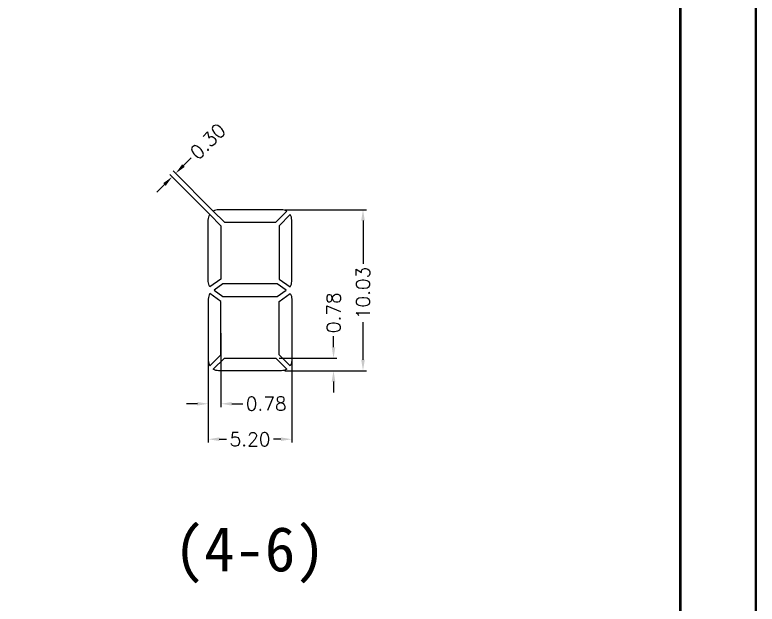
# Model space of a CAD drawing. Header units: millimetres. Extents: x 963 to 1606, y 260 to 429.
# Drawn here: x 1357.45 to 1403.71, y 296.94 to 333.65 of the extents above; entities that cross this region are included whole.
import ezdxf

# ---------------------------------------------------------------- set-up
doc = ezdxf.new("R2010")
doc.units = ezdxf.units.MM
doc.header["$LTSCALE"] = 2
for name, color, linetype in [('1', 4, 'Continuous'), ('DIM', 4, 'Continuous'), ('dwg', 7, 'Continuous'), ('title', 7, 'Continuous')]:
    doc.layers.add(name, color=color, linetype=linetype)
doc.styles.add('ROMANS', font='romans.shx')
doc.dimstyles.new('LCDDIM', dxfattribs={"dimtxt": 0.85, "dimasz": 0.68, "dimexe": 0.2125, "dimexo": 0.2125, "dimgap": 0.17, "dimtad": 0, "dimzin": 0, "dimdsep": 46, "dimtxsty": 'ROMANS', "dimcen": 2.5, "dimadec": 0, "dimazin": 0, "dimtfac": 1, "dimtofl": 0, "dimtmove": 0, "dimatfit": 0, "dimfxl": 0, "dimarcsym": 0})

# ---------------------------------------------------------------- blocks, each defined once
blk = doc.blocks.new('SIGN-C')
at = {"layer": '1', "color": 4, "const_width": 0.2379852166216486}
blk.add_lwpolyline([(0, 0), (0, 210.0000000000001), (297.0000000000002, 209.9999999999998), (297.0000000000002, 0)], close=True, dxfattribs=at)
at = {"layer": 'title', "const_width": 0.2379852166216486}
blk.add_lwpolyline([(7.136781326740675, 7.136781326740561), (7.136781326740675, 202.8632186732594), (289.8632186732598, 202.8632186732594), (289.8632186732598, 7.136781326740561)], close=True, dxfattribs=at)
blk = doc.blocks.new('*D42')
at = {"layer": 'DEFPOINTS', "color": 0}
for p in [(1374.062346038357, 321.5140452217409), (1379.146006046204, 321.5140452217409), (1374.062346038368, 311.4824345315636)]:
    blk.add_point(p, dxfattribs=at)
at = {"layer": 'DIM', "color": 0, "lineweight": -2}
for p, q in [((1374.274846038358, 321.5140452217409), (1379.358506046204, 321.5140452217409)), ((1379.146006046204, 320.8340452217409), (1379.146006046204, 318.1350194176345)), ((1379.146006046204, 312.1624345315636), (1379.146006046204, 314.5164479890631)), ((1374.274846038368, 311.4824345315636), (1379.358506046204, 311.4824345315636))]:
    blk.add_line(p, q, dxfattribs=at)
at = {"layer": 'DIM', "color": 0}
for points in [[(1379.03267271287, 320.8340452217409), (1379.259339379537, 320.8340452217409), (1379.146006046204, 321.5140452217409)], [(1379.03267271287, 312.1624345315636), (1379.259339379537, 312.1624345315636), (1379.146006046204, 311.4824345315636)]]:
    blk.add_solid(points, dxfattribs=at)
at = {"layer": 'DIM', "color": 0, "insert": (1379.146006046204, 316.325733703349), "char_height": 0.85, "attachment_point": 5, "rotation": 90, "style": 'ROMANS'}
blk.add_mtext('10.03', dxfattribs=at)
blk = doc.blocks.new('*D43')
at = {"layer": 'DEFPOINTS', "color": 0}
for p in [(1373.706218418113, 312.2664119347872), (1374.062346038368, 311.4824345315636), (1377.308244921549, 311.4824345315636)]:
    blk.add_point(p, dxfattribs=at)
at = {"layer": 'DIM', "color": 0, "lineweight": -2}
for p, q in [((1377.308244921549, 312.9464119347872), (1377.308244921549, 313.6264119347873)), ((1373.918718418113, 312.2664119347872), (1377.52074492155, 312.2664119347872)), ((1374.274846038368, 311.4824345315636), (1377.52074492155, 311.4824345315636)), ((1377.308244921549, 310.8024345315636), (1377.308244921549, 310.1224345315636))]:
    blk.add_line(p, q, dxfattribs=at)
at = {"layer": 'DIM', "color": 0}
for points in [[(1377.194911588216, 312.9464119347872), (1377.421578254883, 312.9464119347872), (1377.308244921549, 312.2664119347872)], [(1377.194911588216, 310.8024345315636), (1377.421578254883, 310.8024345315636), (1377.308244921549, 311.4824345315636)]]:
    blk.add_solid(points, dxfattribs=at)
at = {"layer": 'DIM', "color": 0, "insert": (1377.308244921549, 315.0916500300256), "char_height": 0.85, "attachment_point": 5, "rotation": 90, "style": 'ROMANS'}
blk.add_mtext('0.78', dxfattribs=at)
blk = doc.blocks.new('*D44')
at = {"layer": 'DEFPOINTS', "color": 0}
for p in [(1369.504245950834, 314.0386415128831), (1374.706390311259, 314.0386399133794), (1374.706390311259, 307.2151027899324)]:
    blk.add_point(p, dxfattribs=at)
at = {"layer": 'DIM', "color": 0, "lineweight": -2}
for p, q in [((1369.504245950834, 313.8261415128832), (1369.504245950834, 307.0026027899324)), ((1374.706390311259, 313.8261399133794), (1374.706390311259, 307.0026027899324)), ((1370.184245950834, 307.2151027899324), (1370.640080035809, 307.2151027899324)), ((1374.026390311259, 307.2151027899324), (1373.570556226285, 307.2151027899324))]:
    blk.add_line(p, q, dxfattribs=at)
at = {"layer": 'DIM', "color": 0}
for points in [[(1370.184245950834, 307.3284361232658), (1370.184245950834, 307.1017694565991), (1369.504245950834, 307.2151027899324)], [(1374.026390311259, 307.3284361232658), (1374.026390311259, 307.1017694565991), (1374.706390311259, 307.2151027899324)]]:
    blk.add_solid(points, dxfattribs=at)
at = {"layer": 'DIM', "color": 0, "insert": (1372.105318131047, 307.2151027899324), "char_height": 0.85, "attachment_point": 5, "style": 'ROMANS'}
blk.add_mtext('5.20', dxfattribs=at)
blk = doc.blocks.new('*D45')
at = {"layer": 'DEFPOINTS', "color": 0}
for p in [(1369.504245950834, 314.0386415128831), (1370.288215711031, 314.0386381816984), (1370.288215711031, 309.4237506777582)]:
    blk.add_point(p, dxfattribs=at)
at = {"layer": 'DIM', "color": 0, "lineweight": -2}
for p, q in [((1369.504245950834, 313.8261415128832), (1369.504245950834, 309.2112506777582)), ((1370.288215711031, 313.8261381816984), (1370.288215711031, 309.2112506777582)), ((1368.824245950834, 309.4237506777582), (1368.144245950834, 309.4237506777582)), ((1370.968215711031, 309.4237506777582), (1371.648215711031, 309.4237506777582))]:
    blk.add_line(p, q, dxfattribs=at)
at = {"layer": 'DIM', "color": 0}
for points in [[(1368.824245950834, 309.5370840110916), (1368.824245950834, 309.3104173444249), (1369.504245950834, 309.4237506777582)], [(1370.968215711031, 309.5370840110916), (1370.968215711031, 309.3104173444249), (1370.288215711031, 309.4237506777582)]]:
    blk.add_solid(points, dxfattribs=at)
at = {"layer": 'DIM', "color": 0, "insert": (1373.113453806269, 309.4237506777582), "char_height": 0.85, "attachment_point": 5, "style": 'ROMANS'}
blk.add_mtext('0.78', dxfattribs=at)
blk = doc.blocks.new('*D46')
at = {"layer": 'DEFPOINTS', "color": 0}
for p in [(1367.472337435187, 323.7809002085535), (1369.764916719213, 321.04243424424), (1369.980771492626, 321.2569631542046)]:
    blk.add_point(p, dxfattribs=at)
at = {"layer": 'DIM', "color": 0, "lineweight": -2}
for p, q in [((1367.954649036893, 324.2602492659844), (1368.436960638599, 324.7395983234152)), ((1369.830974912179, 321.4076855297377), (1367.32254085474, 323.9316225840865)), ((1369.615120138767, 321.193156619773), (1367.106686081328, 323.7170936741219)), ((1366.774171060069, 323.0870222411579), (1366.291859458363, 322.6076731837271))]:
    blk.add_line(p, q, dxfattribs=at)
at = {"layer": 'DIM', "color": 0}
for points in [[(1367.874757527321, 324.3406345329354), (1368.034540546465, 324.1798639990334), (1367.472337435187, 323.7809002085535)], [(1366.694279550497, 323.1674075081089), (1366.854062569641, 323.0066369742069), (1367.256482661774, 323.5663712985888)]]:
    blk.add_solid(points, dxfattribs=at)
at = {"layer": 'DIM', "color": 0, "insert": (1369.476227304179, 325.7724814114508), "char_height": 0.85, "attachment_point": 5, "rotation": 44.82349205512891, "style": 'ROMANS'}
blk.add_mtext('0.30', dxfattribs=at)

msp = doc.modelspace()

# ---------------------------------------------------------------- linework, layer by layer
at = {"layer": 'dwg'}
for points in [[(1369.816655844535, 321.4220930942109), (1370.50441666812, 320.7300816689848), (1373.706218418113, 320.7300678185155), (1374.393993007083, 321.4220930942109, 0.1360630608844551), (1374.062346038371, 321.514045221741), (1370.148302813262, 321.514045221741, 0.1360630608842966)], [(1369.504246538765, 317.0456887094577), (1369.504245362903, 320.8699877713833, -0.139093599826801), (1369.600182060818, 321.2081794923096), (1370.288209090513, 320.5159316567541), (1370.288223217154, 317.1913308931752), (1369.600183236677, 316.7074969885279, -0.1390935998267105)], [(1374.706390899189, 317.0456887094577), (1374.706389723331, 320.8699877713833, 0.1390935998256759), (1374.610453025423, 321.2081794923096), (1373.922425995718, 320.5159316567541), (1373.9224142208, 317.1913308931752), (1374.610454201283, 316.7074969885279, 0.139093599826763)], [(1369.504246538765, 315.9507910438468), (1369.504245362903, 312.1264919819195, 0.139093599826902), (1369.600182060818, 311.7883002609932), (1370.288209090513, 312.4805480965487), (1370.288223217154, 315.8051488601239), (1369.600183236677, 316.2889827647767, 0.1390935998267105)], [(1374.706390899189, 315.9507910438468), (1374.706389723331, 312.1264919819195, -0.1390935998256793), (1374.610453025423, 311.7883002609932), (1373.922425995725, 312.4805480965487), (1373.9224142208, 315.8051488601239), (1374.610454201283, 316.2889827647767, -0.1390935998267633)], [(1369.816655844535, 311.5743866590882), (1370.50441666812, 312.266398084318), (1373.706218418113, 312.2664119347872), (1374.393993007083, 311.5743866590882, -0.1360630608846842), (1374.062346038371, 311.4824345315636), (1370.148302813262, 311.4824345315636, -0.136063060884667)]]:
    msp.add_lwpolyline(points, format="xyb", close=True, dxfattribs=at)
msp.add_lwpolyline([(1369.862442091773, 316.4982398766523), (1370.419862428995, 316.1062585006465), (1373.790772657226, 316.1062585006465), (1374.348193633856, 316.4982398766523), (1373.790772657226, 316.8902212526563), (1370.419862428995, 316.8902212526563)], close=True, dxfattribs=at)

# ---------------------------------------------------------------- block references
at = {"layer": 'title', "xscale": 0.6601140752194183, "yscale": 0.6601140752194183, "zscale": 0.6601140752194183}
msp.add_blockref('SIGN-C', (1207.575861334945, 260.3041311893681), dxfattribs=at)

# ---------------------------------------------------------------- texts
at = {"layer": 'DIM'}
msp.add_text('(4-6)', height=2.78221010748477, dxfattribs=at).set_placement((1367.352486485162, 298.9797852597184))

# ---------------------------------------------------------------- dimensions: what is measured, and where the dimension line sits
dim = msp.add_aligned_dim(p1=(1369.764916719214, 321.04243424424), p2=(1369.980771492626, 321.2569631542046), distance=3.5584406240423903, dimstyle='LCDDIM', dxfattribs=at)
dim.commit()
dim.dimension.update_dxf_attribs({"geometry": '*D46', "text_midpoint": (1369.476227304179, 325.7724814114508)})
for base, p1, p2, picture, middle in [((1379.146006046204, 321.5140452217409), (1374.062346038368, 311.4824345315636), (1374.062346038357, 321.5140452217409), '*D42', (1379.146006046204, 316.325733703349)), ((1377.308244921549, 311.4824345315636), (1373.706218418113, 312.2664119347872), (1374.062346038368, 311.4824345315636), '*D43', (1377.308244921549, 315.0916500300256))]:
    dim = msp.add_linear_dim(base=base, p1=p1, p2=p2, angle=90, dimstyle='LCDDIM', dxfattribs=at)
    dim.commit()
    dim.dimension.update_dxf_attribs({"geometry": picture, "text_midpoint": middle, "dimtype": 160})
for base, p2, picture, middle in [((1370.288215711031, 309.4237506777582), (1370.288215711031, 314.0386381816984), '*D45', (1373.113453806269, 309.4237506777582)), ((1374.706390311259, 307.2151027899324), (1374.706390311259, 314.0386399133794), '*D44', (1372.105318131047, 307.2151027899324))]:
    dim = msp.add_linear_dim(base=base, p1=(1369.504245950834, 314.0386415128831), p2=p2, dimstyle='LCDDIM', dxfattribs=at)
    dim.commit()
    dim.dimension.update_dxf_attribs({"geometry": picture, "text_midpoint": middle})

doc.saveas('drawing.dxf')
